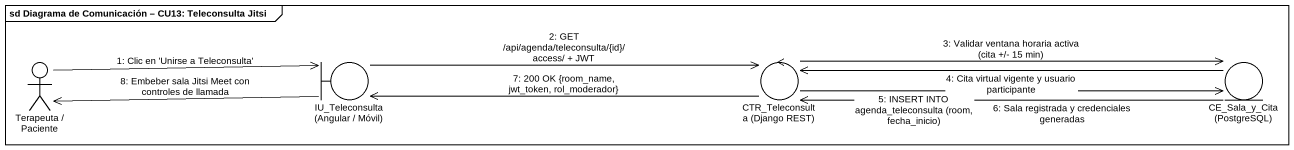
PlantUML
@startuml
mainframe sd Diagrama de Comunicación – CU13: Teleconsulta Jitsi
actor "Terapeuta / Paciente" as Terapeuta_Paciente
boundary "IU_Teleconsulta (Angular / Móvil)" as IU_Teleconsulta_Angular
control "CTR_Teleconsulta (Django REST)" as CTR_Teleconsulta_Django_REST
entity "CE_Sala_y_Cita (PostgreSQL)" as CE_Sala_y_Cita_PostgreSQL
Terapeuta_Paciente -right-> IU_Teleconsulta_Angular : 1: Clic en 'Unirse a Teleconsulta'
IU_Teleconsulta_Angular -left-> Terapeuta_Paciente : 8: Embeber sala Jitsi Meet con controles de llamada
IU_Teleconsulta_Angular -right-> CTR_Teleconsulta_Django_REST : 2: GET /api/agenda/teleconsulta/{id}/access/ + JWT
CTR_Teleconsulta_Django_REST -left-> IU_Teleconsulta_Angular : 7: 200 OK {room_name, jwt_token, rol_moderador}
CTR_Teleconsulta_Django_REST -right-> CE_Sala_y_Cita_PostgreSQL : 3: Validar ventana horaria activa (cita +/- 15 min)
CTR_Teleconsulta_Django_REST -right-> CE_Sala_y_Cita_PostgreSQL : 5: INSERT INTO agenda_teleconsulta (room, fecha_inicio)
CE_Sala_y_Cita_PostgreSQL -left-> CTR_Teleconsulta_Django_REST : 4: Cita virtual vigente y usuario participante
CE_Sala_y_Cita_PostgreSQL -left-> CTR_Teleconsulta_Django_REST : 6: Sala registrada y credenciales generadas
@enduml
